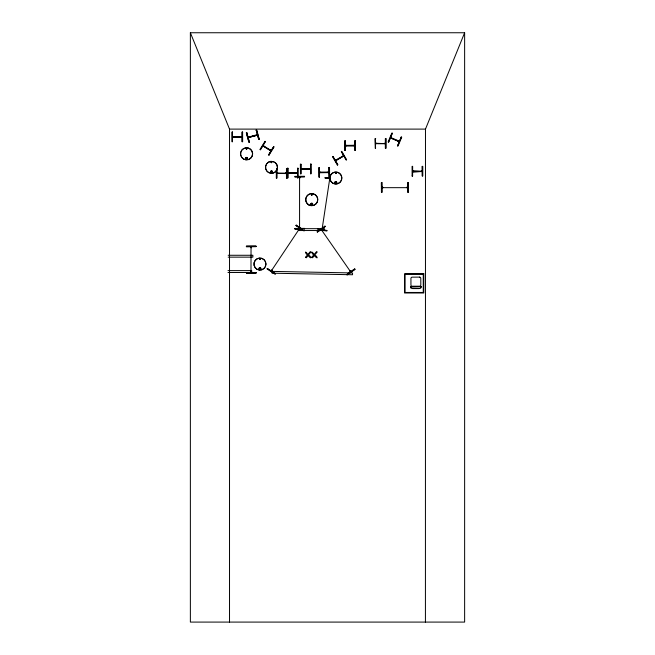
<?xml version="1.0" encoding="UTF-8"?>
<svg xmlns="http://www.w3.org/2000/svg" width="655" height="655" viewBox="0 0 655 655"><rect width="100%" height="100%" fill="white"/><g stroke="black" fill="none" stroke-linecap="round" stroke-linejoin="round"><path stroke-width="0.98" d="M262.835 145.836L263.204 145.615M271.219 150.584L270.433 150.003L269.983 150.478M250.971 247.705L251.037 246.698M251.373 246.698L251.463 247.664L250.996 247.565M250.988 271.71L251.471 271.538L251.479 272.554M299.572 228.415L299.564 227.351L299.9 228.415M246.1 148.816C247.582 147.105 246.591 150.822 246.116 148.554M270.965 162.317C272.349 160.565 271.76 164.217 271.031 162.194M260.248 259.061L259.748 259.265L259.953 258.799M260.436 259.061C258.946 260.764 259.945 257.055 260.412 259.323M259.306 268.558C261.026 266.389 260.256 270.908 259.396 268.411M272.054 171.97C269.86 169.866 272.431 174.181 271.645 171.266M311.493 194.576L312.034 194.641L311.493 194.707M312.247 194.781C311.109 193.004 311.395 195.968 312.075 194.977M335.393 172.912C336.383 174.942 336.383 171.102 335.344 173.174M335.556 173.035L336.105 172.887L335.671 173.215M317.405 229.086L326.935 230.47L326.861 231.002L321.138 230.167M325.183 177.62L329.948 178.307L325.191 177.57L325.117 178.103L329.891 178.725L325.134 177.972M322.104 228.816L322.35 229.7L322.563 228.955L322.055 228.783L322.006 229.758M322.35 229.7L322.145 228.791M322.023 229.659L329.702 178.864L329.498 179.757L330.022 179.691M336.31 160.303L336.113 159.894L335.311 160.45M250.988 246.894L251.422 246.894M251.43 247.565L251.037 246.796L250.996 272.382M251.037 271.71L251.471 271.71M251.086 271.612L251.479 272.374M299.515 177.047L299.9 176.85M299.515 227.547L299.949 227.547M299.949 228.21L299.564 227.449M248.073 137.182L249.866 137.149M321.687 230.208L321.507 229.225M350.605 271.768L349.975 271.023L350.875 271.571M350.458 270.802L349.975 271.023L350.834 271.448M271.203 270.933C271.195 269.401 272.848 270.859 271.669 270.269M299.319 228.816L299.728 229.086L300.121 228.3M300.055 228.497L299.278 228.791L299.687 229.053M425.423 622.086L425.48 129.109L464.632 32.75L190.368 32.75L190.368 622.086L464.632 622.086L464.632 32.75M246.321 148.669L246.722 149.07L246.575 148.562M246.018 158.166C248.319 156.619 245.903 160.647 246.165 157.912M271.751 162.465L271.235 162.17L271.678 162.497M388.628 142.127L392.353 133.252L391.862 133.047L388.128 141.922L388.628 142.127L392.23 133.202M399.272 141.676L390.568 137.902L399.083 141.595M391.191 138.27L391.395 137.779L390.552 137.534M398.24 141.243L398.576 140.817L399.435 141.267M397.626 145.918L401.294 137.01L397.503 145.86L397.994 146.073L401.728 137.19L401.237 136.985M257.153 134.635L257.505 135.126L248.343 137.558L248.253 137.075M299.564 176.85C298.647 177.98 300.801 177.98 299.523 177.718M321.147 229.471L321.695 230.29L322.031 229.88M300.94 168.843L310.576 168.777M319.394 172.175L320.369 172.502M381.947 187.33L382.897 187.698M407.836 187.33L406.763 187.338L407.639 187.715M232.476 136.723L233.45 137.059M276.844 173.125L277.81 173.043L277.785 173.493M345.242 145.385L346.208 145.295L346.372 145.819M353.806 145.385L354.871 145.385M375.708 143.281L376.871 143.617M270.99 150.961L262.917 145.885M260.289 149.733L265.324 141.521M265.381 141.554L260.403 149.798L259.945 149.52L265.021 141.333L265.439 141.586M263.654 146.425L263.875 145.983L263.056 145.525M269.033 155.088L274.101 146.9L273.651 146.622L268.615 154.834L269.074 155.112M268.73 154.899L273.708 146.655M296.256 225.115L295.962 225.566L304.043 230.806M271.661 271.064L271.768 270.212M271.563 271.121L272.054 270.441M299.31 228.931L299.785 228.202L271.285 270.941M299.589 229.111L300.08 228.431M304.002 230.855L304.297 230.413M335.442 182.131L335.442 182.941L336.138 183.032M336.31 182.999C333.076 179.241 337.751 186.167 335.565 182.041M301.881 169.203L301.914 168.834M310.372 168.679L310.576 169.113M329.031 172.118L328.057 172.118L328.826 172.552L319.558 172.609M328.9 172.486L319.427 172.56M382.152 187.715L382.152 187.281M381.98 187.715L383.019 187.657M406.968 187.723L406.968 187.289M382.921 187.657L382.053 187.666L407.836 187.666M242.113 137.059C241.982 135.986 240.483 137.624 241.236 136.674M286.341 173.493L285.433 173.076L285.392 173.567M286.415 173.534L276.942 173.46L286.276 173.559M354.879 145.819L345.398 145.819L345.439 145.336M375.708 143.617L375.904 143.232M385.206 143.65L375.904 143.666M413.69 171.348L413.485 170.963M421.378 170.963L421.181 171.348M343.695 156.111L342.852 155.988L342.942 156.553M251.43 272.48L251.422 271.612M335.434 160.262L343.564 155.685M319.427 229.995L317.061 231.665L317.372 232.099L325.248 226.556L324.937 226.114M320.999 228.89L324.962 226.155M317.331 232.042L325.167 226.442M346.88 274.551L354.756 269.008M347.084 274.846L354.961 269.295M349.475 273.217L354.985 269.336L354.674 268.894L346.814 274.461L347.109 274.879M335.614 160.704L343.826 155.923L335.532 160.77M337.341 165.035L337.808 164.765L332.986 156.43L332.527 156.692L337.382 165.011M346.61 159.681L346.143 159.951L341.345 151.6L341.795 151.346L346.569 159.705M257.366 134.627L256.498 134.766L256.629 135.233M256.498 134.766L256.408 135.348M336.089 173.452L335.516 173.37M311.452 203.639L312.026 203.639M249.399 141.988L248.884 142.127L246.329 132.842L246.845 132.695M256.13 130.149L256.645 130.001L259.2 139.294L258.684 139.433L256.195 130.132M248.171 137.157L257.268 134.652M250.21 136.903L255.54 135.438M248.204 137.542L257.481 135.053L254.345 135.945M309.7 168.736L309.709 169.219L309.7 168.687M319.599 172.126L328.826 172.069M407.639 187.764L407.631 187.232M232.681 136.674L242.006 136.723M346.11 145.77L346.11 145.336M354.003 145.336L354.003 145.819M376.715 143.682L376.576 143.232M385.337 143.281L384.272 143.617M277.04 173.076L286.374 173.125M288.102 172.855L297.534 172.912M296.666 172.855L296.42 173.346M412.822 170.963L422.147 171.348M422.049 171.454L412.715 171.348L422.254 171.454L412.773 171.774L422.254 171.454M328.155 172.019L327.975 172.609M384.469 143.183L384.231 143.715M285.605 173.026L285.605 173.509M296.666 172.805L296.666 173.288M421.378 170.914L421.14 171.471M311.862 195.1L311.403 194.977M311.886 204.696C309.545 202.903 314.22 204.385 311.33 204.548M412.773 171.667L422.254 171.561M246.386 246.198L256.015 246.116L256.023 246.657L246.386 246.739L246.386 246.198L256.015 246.165M246.386 246.599L256.015 246.517M246.452 272.758L256.08 272.668M246.452 273.11L256.08 273.029L256.08 272.537L246.444 272.685L246.452 273.16L256.08 273.07M300.915 164.192L300.375 164.2L300.481 173.829L300.973 173.829L300.915 164.192L300.841 173.829M328.998 167.467L329.531 167.467L329.596 177.096L329.056 177.096L328.998 167.467L329.195 177.096M310.478 169.113L301.046 169.178L304.264 169.146M294.922 176.858L304.55 176.817L304.55 176.285L294.914 176.391L294.922 176.875L304.55 176.686M381.857 182.679L381.98 192.316L381.447 192.316L381.382 182.688L381.922 182.679M408.343 182.679L407.803 182.679L407.868 192.316L408.401 192.308L408.294 182.679M382.053 187.33L382.823 187.224M406.861 187.338L407.738 187.33M406.87 187.674L407.738 187.666M294.922 228.579L304.55 228.521M304.559 228.923L304.55 228.382L294.922 228.448L294.922 228.98L304.559 228.873M294.922 228.98L298.778 228.955M190.368 32.75L229.52 129.109L425.48 129.109M242.604 132.073L242.645 141.709L242.113 141.709L242.113 132.073L242.645 132.073M234.613 137.018L240.139 137.018M232.476 137.059L242.113 137.165M375.577 148.259L375.176 138.631L375.708 138.631M385.877 138.631L385.337 138.631L385.337 148.259L385.877 148.259L385.877 138.631L385.828 148.259M344.71 150.363L345.242 150.363L345.242 140.735L344.71 140.735L344.751 150.363M355.411 140.735L354.871 140.735L354.871 150.363L355.411 150.363L355.362 140.735M375.806 143.281L385.238 143.617M377.837 143.576L383.371 143.576M345.341 145.385L354.674 145.279M354.879 145.721L345.242 145.721M422.246 166.37L422.786 166.37L422.786 175.999L422.246 175.999L422.27 166.37L422.385 175.999M310.585 169.146L300.948 169.178M307.367 169.277L310.634 169.277M320.262 172.069L320.41 172.576L319.501 172.601L329.088 172.584M290.034 173.207L295.561 173.207M297.542 173.346L287.93 173.288M412.085 175.999L412.617 175.999L412.617 166.37L412.085 166.37L412.126 175.999M228.177 255.27L252.871 255.27L252.871 257.145L228.177 257.145M227.989 270.613L251.7 270.613L251.7 272.488L227.989 272.488M410.783 286.677L420.952 286.677M420.805 286.865L421.108 286.571L410.636 286.865L410.939 286.571M412.593 288.585L419.143 288.585M288.773 172.805L289.035 173.346M324.061 230.192L326.919 230.601M390.757 137.566L399.272 141.144M398.649 140.882L398.461 141.333M270.507 150.085L270.278 150.453M263.089 145.607L271.129 150.527M264.669 146.916L269.385 149.807M296.232 225.156L301.889 228.824M296.035 225.451L301.668 229.16M267.273 268.583L272.103 271.751M273.708 272.816L275.321 273.872M299.54 177.792L299.572 176.948L299.572 228.317M321.507 229.315L322.006 230.02M321.728 230.216L321.228 229.504L350.548 271.686M350.319 270.777L350.818 271.489M341.386 151.575L346.258 159.886M332.871 156.496L337.743 164.798M256.604 130.018L259.159 139.302M256.261 130.108L258.815 139.4M246.37 132.826L248.925 142.119M251.373 246.796L251.381 247.664M407.942 182.679L407.934 192.316M381.783 182.688L381.849 192.316M381.431 182.688L381.488 192.316M319.304 167.524L319.296 177.161M310.675 164.135L310.675 173.763M299.9 176.948L299.908 177.816M299.9 227.449L299.9 228.317M420.952 286.554L420.952 287.701M412.552 166.37L412.486 175.999M410.783 286.554L410.783 287.701M385.476 138.631L385.476 148.259M375.217 138.631L375.217 148.259M354.936 140.735L354.936 150.363M345.177 140.735L345.177 150.363M297.665 168.261L297.599 177.89M287.832 168.261L287.766 177.89M286.538 168.474L286.538 178.111M276.844 168.474L276.844 178.111L276.312 178.111L276.312 170.406M276.778 168.474L276.713 178.111M242.178 132.073L242.178 141.709M232.345 132.073L232.41 141.709M229.52 129.109L229.52 622.086M420.952 287.586A1.719 0.835 0 0 1 419.143 288.462L412.593 288.462A1.719 0.835 0 0 1 410.783 287.586M272.12 271.399L272.087 273.2L352.529 274.748L352.562 272.947L272.12 271.399M305.459 257.3L306.303 257.767L308.046 255.679C312.361 260.305 311.24 256.457 308.505 254.926L310.953 252.019L310.364 251.545L307.932 254.418C304.526 249.768 304.927 252.977 307.4 255.008L305.459 257.3M311.723 257.3L312.566 257.767L314.31 255.679C318.625 260.305 317.495 256.457 314.768 254.926L317.216 252.019L316.619 251.545L314.187 254.418C310.781 249.768 311.182 252.977 313.655 255.008L311.723 257.3M267.346 268.468L267.052 268.918L275.1 274.208L275.395 273.757L267.346 268.468M311.076 164.127L310.544 164.135L310.601 173.763L311.141 173.763L311.076 164.127M319.37 167.524L318.829 167.533L318.895 177.161L319.427 177.161L319.37 167.524M419.527 277.114L412.208 277.155A1.269 1.269 0 0 0 410.939 278.424L410.939 284.982A1.171 1.171 0 0 0 412.052 286.21L419.527 286.21A1.269 1.269 0 0 0 420.797 284.933L420.797 278.383A1.269 1.269 0 0 0 419.527 277.114M232.476 132.073L231.944 132.073L231.944 141.709L232.476 141.709L232.476 132.073M287.905 168.261L287.365 168.261L287.365 177.89L287.905 177.89L287.905 168.261M298.066 168.261L297.534 168.261L297.558 177.89L298.066 177.89L298.066 168.261M287.013 168.474L286.472 168.474L286.472 178.111L287.013 178.111L287.013 168.474M324.069 228.669L298.385 228.669L298.385 230.535L324.069 230.535L324.069 228.669M423.801 273.724L404.536 273.724L404.536 292.99L423.801 292.99L423.801 273.724M423.261 274.265L405.068 274.265L405.068 292.457L423.261 292.457L423.261 274.265M249.334 142.004L246.779 132.719L249.268 142.02M311.125 204.753A0.868 0.868 0 0 0 312.574 204.368A0.868 0.868 0 0 0 311.518 203.304A0.868 0.868 0 0 0 311.125 204.753M308.693 204.917A6.091 6.091 0 0 0 317.831 199.636A6.091 6.091 0 0 0 308.693 194.363A6.091 6.091 0 0 0 308.693 204.917M307.514 203.861A5.969 5.969 0 0 0 317.503 201.183A5.969 5.969 0 0 0 310.192 193.872A5.969 5.969 0 0 0 307.514 203.861M311.272 204.95A0.933 0.933 0 0 0 312.672 204.139A0.933 0.933 0 0 0 311.272 203.337A0.933 0.933 0 0 0 311.272 204.95M271.064 172.568A0.868 0.868 0 0 0 272.365 171.815A0.868 0.868 0 0 0 271.064 171.07A0.868 0.868 0 0 0 271.064 172.568M268.501 172.494A5.985 5.985 0 0 0 277.474 167.32A5.985 5.985 0 0 0 268.501 162.137A5.985 5.985 0 0 0 268.501 172.494A5.969 5.969 0 0 0 277.466 167.32A5.969 5.969 0 0 0 268.509 162.145A5.969 5.969 0 0 0 268.509 172.486M271.031 172.625A0.933 0.933 0 0 0 272.431 171.815A0.933 0.933 0 0 0 271.031 171.012A0.933 0.933 0 0 0 271.031 172.625M259.339 269.172A0.868 0.868 0 0 0 260.796 268.779A0.868 0.868 0 0 0 259.732 267.723A0.868 0.868 0 0 0 259.339 269.172M256.948 269.262A6.01 6.01 0 0 0 265.963 264.055A6.01 6.01 0 0 0 256.948 258.856A6.01 6.01 0 0 0 256.948 269.262A5.969 5.969 0 0 0 265.922 264.055A5.969 5.969 0 0 0 256.973 258.889A5.969 5.969 0 0 0 256.973 269.23M259.298 269.221A0.933 0.933 0 0 0 260.854 268.804A0.933 0.933 0 0 0 259.716 267.658A0.933 0.933 0 0 0 259.298 269.221M335.237 183.146A0.868 0.868 0 0 0 336.686 182.761A0.933 0.933 0 0 0 335.614 181.631A0.933 0.933 0 0 0 335.196 183.195A0.933 0.933 0 0 0 336.752 182.778A0.868 0.868 0 0 0 335.63 181.697A0.868 0.868 0 0 0 335.237 183.146M331.602 182.278A6.01 6.01 0 0 0 341.656 179.585A6.01 6.01 0 0 0 334.296 172.232A6.01 6.01 0 0 0 331.602 182.278M332.863 183.203A5.969 5.969 0 0 0 341.82 178.037A5.969 5.969 0 0 0 332.863 172.863A5.969 5.969 0 0 0 332.863 183.203M246.141 159.067A0.868 0.868 0 0 0 247.443 158.314A0.868 0.868 0 0 0 246.141 157.568A0.868 0.868 0 0 0 246.141 159.067M243.529 159.091A6.091 6.091 0 0 0 252.666 153.819A6.091 6.091 0 0 0 243.529 148.538A6.091 6.091 0 0 0 243.529 159.091M243.586 158.985A5.969 5.969 0 0 0 252.543 153.819A5.969 5.969 0 0 0 243.586 148.644A5.969 5.969 0 0 0 243.586 158.985M245.912 158.977A0.933 0.933 0 0 0 247.475 158.559A0.933 0.933 0 0 0 246.329 157.421A0.933 0.933 0 0 0 245.912 158.977"/></g></svg>
